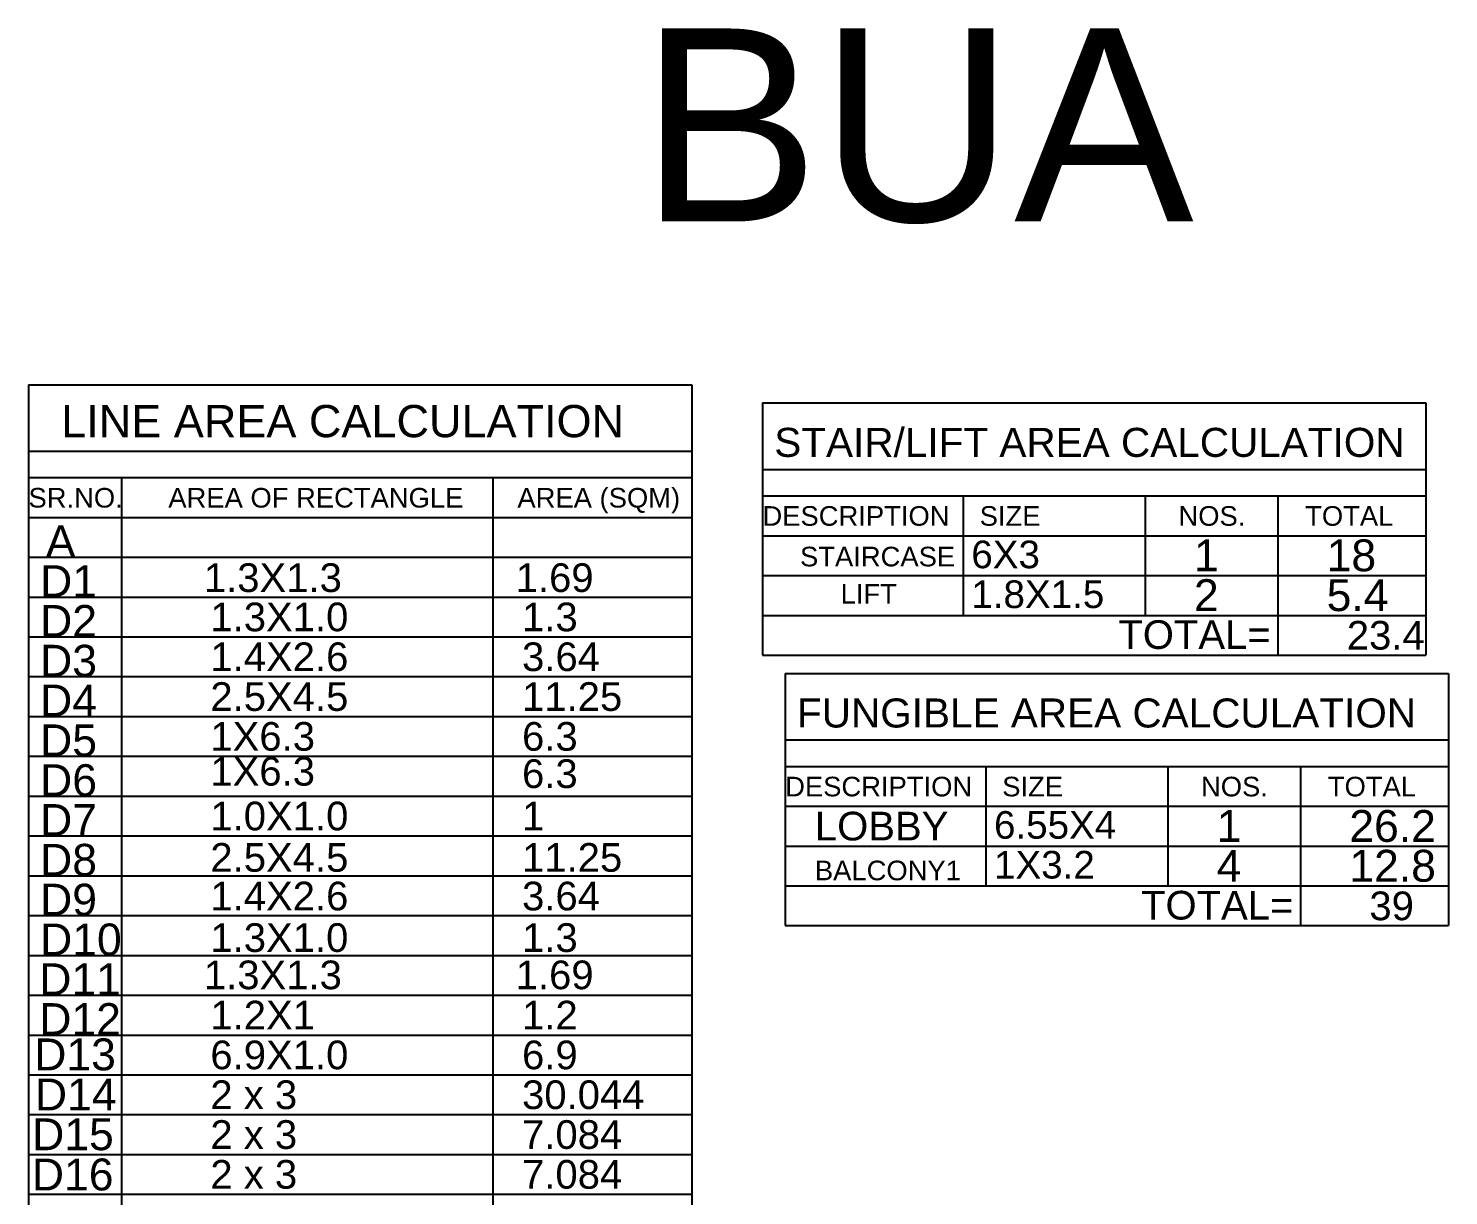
# Model space of a CAD drawing. Header units: metres. Extents: x 15463 to 32022, y 1223 to 33962.
# Drawn here: x 29742.6 to 29849.6, y 4377.7 to 4465.6 of the extents above; entities that cross this region are included whole.
import ezdxf

# ---------------------------------------------------------------- set-up
doc = ezdxf.new("R2010")
doc.units = ezdxf.units.M
doc.header["$LTSCALE"] = 0.1
doc.styles.get("Standard").update_dxf_attribs({"font": 'arial.ttf'})

msp = doc.modelspace()

# ---------------------------------------------------------------- linework, layer by layer
for p, q in [((29742.59, 4438.76), (29792.59, 4438.76)), ((29742.59, 4438.76), (29742.59, 4335.76)), ((29792.59, 4438.76), (29792.59, 4335.76)), ((29797.91, 4437.38), (29847.91, 4437.38)), ((29797.91, 4437.38), (29797.91, 4418.38)), ((29847.91, 4437.38), (29847.91, 4418.38)), ((29742.59, 4433.76), (29792.59, 4433.76)), ((29797.91, 4432.38), (29847.91, 4432.38)), ((29742.59, 4431.76), (29792.59, 4431.76)), ((29749.59, 4431.76), (29749.59, 4335.76)), ((29777.59, 4431.76), (29777.59, 4335.76)), ((29797.91, 4430.38), (29847.91, 4430.38)), ((29813.04, 4430.38), (29813.04, 4421.38)), ((29826.75, 4430.38), (29826.75, 4421.38)), ((29836.75, 4430.38), (29836.75, 4418.38)), ((29742.59, 4428.76), (29792.59, 4428.76)), ((29797.91, 4427.38), (29847.91, 4427.38)), ((29742.59, 4425.76), (29792.59, 4425.76)), ((29797.91, 4424.38), (29847.91, 4424.38)), ((29742.59, 4422.76), (29792.59, 4422.76)), ((29797.91, 4421.38), (29847.91, 4421.38)), ((29742.59, 4419.76), (29792.59, 4419.76)), ((29797.91, 4418.38), (29847.91, 4418.38)), ((29742.59, 4416.76), (29792.59, 4416.76)), ((29799.62, 4417), (29849.62, 4417)), ((29799.62, 4417), (29799.62, 4398)), ((29849.62, 4417), (29849.62, 4398)), ((29742.59, 4413.76), (29792.59, 4413.76)), ((29799.62, 4412), (29849.62, 4412)), ((29742.59, 4410.76), (29792.59, 4410.76)), ((29799.62, 4410), (29849.62, 4410)), ((29814.74, 4410), (29814.74, 4401)), ((29828.46, 4410), (29828.46, 4401)), ((29838.46, 4410), (29838.46, 4398)), ((29742.59, 4407.76), (29792.59, 4407.76)), ((29799.62, 4407), (29849.62, 4407)), ((29742.59, 4404.76), (29792.59, 4404.76)), ((29799.62, 4404), (29849.62, 4404)), ((29742.59, 4401.76), (29792.59, 4401.76)), ((29799.62, 4401), (29849.62, 4401)), ((29742.59, 4398.76), (29792.59, 4398.76)), ((29799.62, 4398), (29849.62, 4398)), ((29742.59, 4395.76), (29792.59, 4395.76)), ((29742.59, 4392.76), (29792.59, 4392.76)), ((29742.59, 4389.76), (29792.59, 4389.76)), ((29742.59, 4386.76), (29792.59, 4386.76)), ((29742.59, 4383.76), (29792.59, 4383.76)), ((29742.59, 4380.76), (29792.59, 4380.76)), ((29742.59, 4377.76), (29792.59, 4377.76))]:
    msp.add_line(p, q)

# ---------------------------------------------------------------- texts
for s, height, p in [('BUA', 14.539, (29788.66, 4451.06)), ('LINE AREA CALCULATION', 2.4289, (29745.06, 4434.8)), ('STAIR/LIFT AREA CALCULATION', 2.186, (29798.8, 4433.32)), ('SR.NO.', 1.477, (29742.59, 4429.5)), ('AREA OF RECTANGLE', 1.4768, (29753.13, 4429.5)), ('AREA (SQM)', 1.477, (29779.44, 4429.5)), ('DESCRIPTION', 1.4768, (29797.91, 4428.13)), ('SIZE', 1.477, (29814.28, 4428.13)), ('NOS.', 1.477, (29829.26, 4428.13)), ('TOTAL', 1.477, (29838.81, 4428.13)), ('A', 2.4, (29743.9, 4425.76)), ('6X3', 2.081, (29813.65, 4424.93)), ('1', 2.4, (29830.43, 4424.7)), ('18', 2.4, (29840.43, 4424.7)), ('STAIRCASE', 1.477, (29800.74, 4425.07)), ('D1', 2.4, (29743.47, 4422.76)), ('1.3X1.3', 2.16, (29755.81, 4423.14)), ('1.69', 2.16, (29779.31, 4423.14)), ('1.8X1.5', 2.081, (29813.65, 4421.93)), ('2', 2.4, (29830.43, 4421.7)), ('5.4', 2.4, (29840.43, 4421.7)), ('LIFT', 1.477, (29803.8, 4422.26)), ('D2', 2.4, (29743.47, 4419.76)), ('1.3X1.0', 2.16, (29756.3, 4420.18)), ('1.3', 2.16, (29779.79, 4420.18)), ('TOTAL=', 2.16, (29824.73, 4418.85)), ('23.4', 2.16, (29841.95, 4418.8)), ('D3', 2.4, (29743.47, 4416.76)), ('1.4X2.6', 2.16, (29756.3, 4417.18)), ('3.64', 2.16, (29779.79, 4417.18)), ('2.5X4.5', 2.16, (29756.3, 4414.18)), ('11.25', 2.16, (29779.79, 4414.18)), ('D4', 2.4, (29743.47, 4413.76)), ('FUNGIBLE AREA CALCULATION', 2.186, (29800.51, 4412.93)), ('D5', 2.4, (29743.47, 4410.76)), ('1X6.3', 2.16, (29756.3, 4411.18)), ('6.3', 2.16, (29779.79, 4411.18)), ('D6', 2.4, (29743.47, 4407.76)), ('1X6.3', 2.16, (29756.3, 4408.55)), ('6.3', 2.16, (29779.79, 4408.37)), ('DESCRIPTION', 1.4768, (29799.62, 4407.74)), ('SIZE', 1.477, (29815.98, 4407.74)), ('NOS.', 1.477, (29830.96, 4407.74)), ('TOTAL', 1.477, (29840.52, 4407.74)), ('D7', 2.4, (29743.47, 4404.76)), ('1.0X1.0', 2.16, (29756.3, 4405.18)), ('1', 2.16, (29779.79, 4405.18)), ('6.55X4', 2.081, (29815.36, 4404.55)), ('1', 2.4, (29832.14, 4404.31)), ('26.2', 2.4, (29842.14, 4404.31)), ('LOBBY', 2.16, (29801.86, 4404.42)), ('D8', 2.4, (29743.47, 4401.76)), ('2.5X4.5', 2.16, (29756.3, 4402.06)), ('11.25', 2.16, (29779.79, 4402.06)), ('1X3.2', 2.081, (29815.36, 4401.55)), ('4', 2.4, (29832.14, 4401.31)), ('12.8', 2.4, (29842.14, 4401.31)), ('BALCONY1', 1.477, (29801.86, 4401.42)), ('1.4X2.6', 2.16, (29756.3, 4399.15)), ('3.64', 2.16, (29779.79, 4399.15)), ('D9', 2.4, (29743.47, 4398.76)), ('TOTAL=', 2.16, (29826.44, 4398.46)), ('39', 2.16, (29843.65, 4398.41)), ('D10', 2.4, (29743.47, 4395.76)), ('1.3X1.0', 2.16, (29756.3, 4396.02)), ('1.3', 2.16, (29779.79, 4396.02)), ('D11', 2.4, (29743.41, 4392.76)), ('1.3X1.3', 2.16, (29755.81, 4393.21)), ('1.69', 2.16, (29779.31, 4393.21)), ('D12', 2.4, (29743.41, 4389.76)), ('1.2X1', 2.16, (29756.3, 4390.18)), ('1.2', 2.16, (29779.79, 4390.18)), ('D13', 2.4, (29743.03, 4387.1)), ('6.9X1.0', 2.16, (29756.3, 4387.18)), ('6.9', 2.16, (29779.79, 4387.18)), ('D14', 2.4, (29743.08, 4384.08)), ('2 x 3', 2.16, (29756.3, 4384.18)), ('30.044', 2.16, (29779.79, 4384.18)), ('D15', 2.4, (29742.87, 4381.08)), ('2 x 3', 2.16, (29756.3, 4381.18)), ('7.084', 2.16, (29779.79, 4381.18)), ('D16', 2.4, (29742.85, 4378.05)), ('2 x 3', 2.16, (29756.3, 4378.18)), ('7.084', 2.16, (29779.79, 4378.18))]:
    msp.add_text(s, height=height).set_placement(p)

doc.saveas('drawing.dxf')
